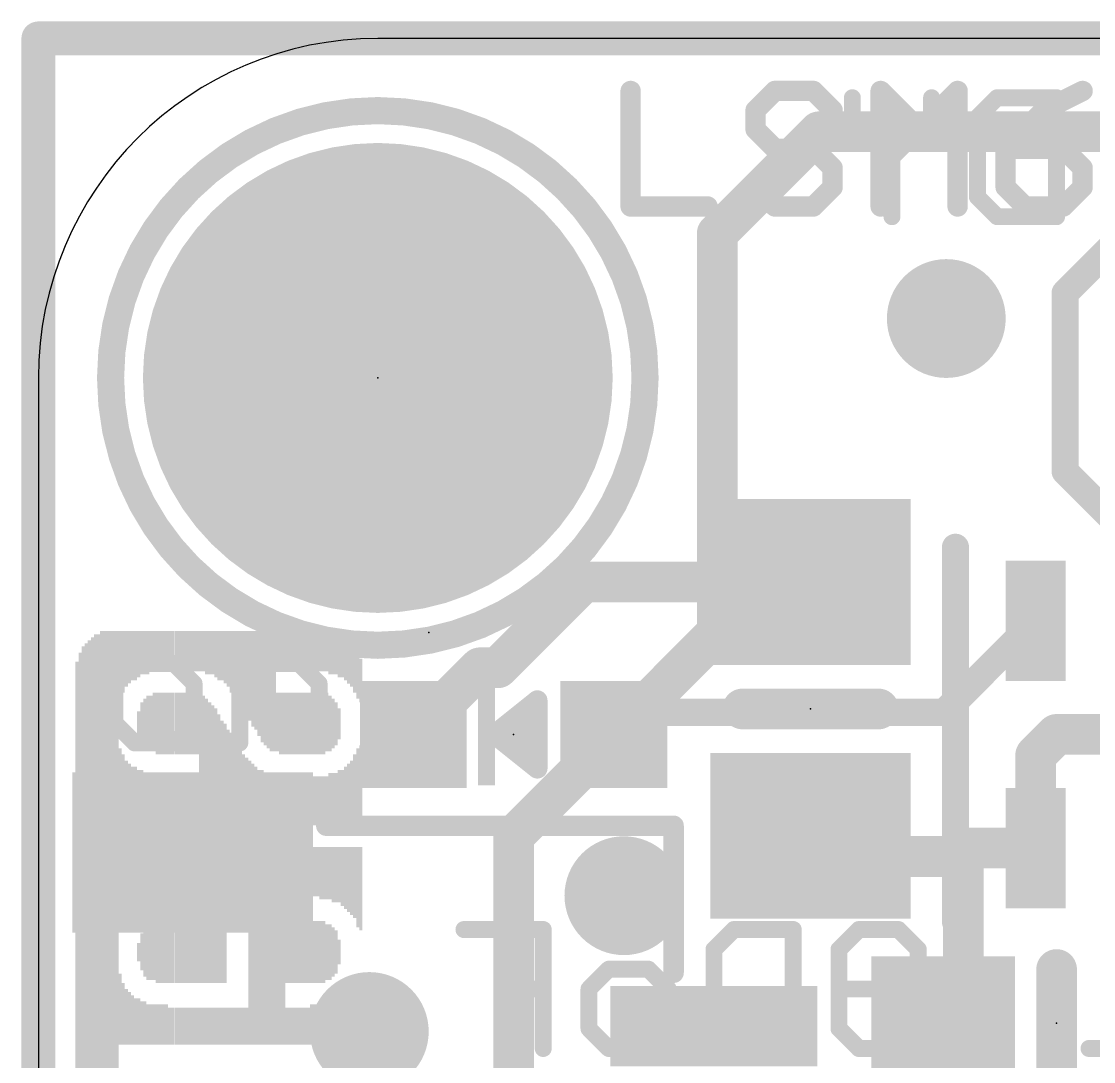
# Model space of a CAD drawing. Extents: x -0.1 to 25.5, y -0.1 to 17.9.
# Drawn here: x -0.13 to 7.9, y 10.13 to 17.91 of the extents above; entities that cross this region are included whole.
import ezdxf

# ---------------------------------------------------------------- set-up
doc = ezdxf.new("R2010")
doc.units = 0
for name, color, linetype in [('1', 12, 'CONTINUOUS'), ('16', 5, 'CONTINUOUS'), ('17', 110, 'CONTINUOUS'), ('18', 110, 'CONTINUOUS'), ('20', 53, 'CONTINUOUS'), ('21', 40, 'CONTINUOUS'), ('22', 6, 'CONTINUOUS'), ('23', 40, 'CONTINUOUS'), ('24', 6, 'CONTINUOUS')]:
    doc.layers.add(name, color=color, linetype=linetype)

# ---------------------------------------------------------------- blocks, each defined once
blk = doc.blocks.new('RECT')
blk.add_solid([(-0.5, -0.5), (0.5, -0.5), (-0.5, 0.5), (0.5, 0.5)])
blk = doc.blocks.new('ROUNDP')
at = {"const_width": 0.5}
blk.add_lwpolyline([(0, -0.25, 1), (0, 0.25, 1), (0, -0.25)], format="xyb", dxfattribs=at)
blk = doc.blocks.new('ROUNDV')
at = {"const_width": 0.5}
blk.add_lwpolyline([(0, -0.25, 1), (0, 0.25, 1), (0, -0.25)], format="xyb", dxfattribs=at)

msp = doc.modelspace()

# ---------------------------------------------------------------- linework, layer by layer
at = {"layer": '1'}
for points, const_width in [([(0, 17.78), (25.4, 17.78)], 0.254), ([(0, 0), (0, 17.78)], 0.254), ([(7.6835, 15.875), (8.255, 16.4465)], 0.2032), ([(7.6835, 14.5415), (7.6835, 15.875)], 0.2032), ([(8.363, 13.862), (7.6835, 14.5415)], 0.2032), ([(3.4382, 13.0716), (4.0801, 13.7135)], 0.3048), ([(4.0801, 13.7135), (5.7785, 13.7135)], 0.3048), ([(6.7783, 12.7383), (7.463, 13.423)], 0.2032), ([(2.806, 12.573), (3.3046, 13.0716)], 0.3048), ([(3.3046, 13.0716), (3.4382, 13.0716)], 0.3048), ([(4.306, 12.573), (4.4713, 12.7383)], 0.2032), ([(4.4713, 12.7383), (6.7783, 12.7383)], 0.2032), ([(7.463, 12.416), (7.62, 12.573)], 0.3048), ([(7.62, 12.573), (13.081, 12.573)], 0.3048), ([(7.463, 11.723), (7.463, 12.416)], 0.3048), ([(5.7785, 11.8135), (5.6245, 11.6595)], 0.3048), ([(7.463, 11.723), (6.9215, 11.723)], 0.3048), ([(6.9215, 11.723), (6.9215, 11.6595)], 0.3048), ([(6.9215, 11.6595), (5.6245, 11.6595)], 0.3048), ([(6.9215, 11.6595), (6.9215, 10.5655)], 0.3048), ([(6.9215, 10.5655), (6.77, 10.414)], 0.3048), ([(6.8478, 10.3362), (6.77, 10.414)], 0.3048), ([(6.8478, 8.9836), (6.8478, 10.3362)], 0.3048)]:
    msp.add_lwpolyline(points, dxfattribs=dict(at, const_width=const_width))
for points, const_width in [([(0, 17.8435, 1), (0, 17.7165)], 0.127), ([(0.0635, 17.78, 1), (-0.0635, 17.78)], 0.127), ([(7.7343, 15.875, 1), (7.6327, 15.875)], 0.1016), ([(7.6476, 15.9109, 1), (7.7194, 15.8391)], 0.1016), ([(7.7194, 14.5774, 1), (7.6476, 14.5056)], 0.1016), ([(7.6327, 14.5415, 1), (7.7343, 14.5415)], 0.1016), ([(4.0801, 13.7897, 1), (4.0801, 13.6373)], 0.1524), ([(4.134, 13.6596, 1), (4.0262, 13.7674)], 0.1524), ([(5.7785, 13.6373, 1), (5.7785, 13.7897)], 0.1524), ([(7.4989, 13.3871, 1), (7.4271, 13.4589)], 0.1016), ([(3.3046, 13.1478, 1), (3.3046, 12.9954)], 0.1524), ([(3.3585, 13.0177, 1), (3.2507, 13.1255)], 0.1524), ([(3.3843, 13.1255, 1), (3.4921, 13.0177)], 0.1524), ([(3.4382, 12.9954, 1), (3.4382, 13.1478)], 0.1524), ([(4.4713, 12.7891, 1), (4.4713, 12.6875)], 0.1016), ([(4.5072, 12.7024, 1), (4.4354, 12.7742)], 0.1016), ([(6.7783, 12.6875, 1), (6.7783, 12.7891)], 0.1016), ([(6.7424, 12.7742, 1), (6.8142, 12.7024)], 0.1016), ([(2.7521, 12.6269, 1), (2.8599, 12.5191)], 0.1524), ([(7.62, 12.6492, 1), (7.62, 12.4968)], 0.1524), ([(7.6739, 12.5191, 1), (7.5661, 12.6269)], 0.1524), ([(4.2701, 12.6089, 1), (4.3419, 12.5371)], 0.1016), ([(7.5392, 12.416, 1), (7.3868, 12.416)], 0.1524), ([(7.4091, 12.4699, 1), (7.5169, 12.3621)], 0.1524), ([(5.8324, 11.7596, 1), (5.7246, 11.8674)], 0.1524), ([(6.9215, 11.7992, 1), (6.9215, 11.6468)], 0.1524), ([(6.9977, 11.723, 1), (6.8453, 11.723)], 0.1524), ([(7.463, 11.6468, 1), (7.463, 11.7992)], 0.1524), ([(5.6245, 11.7357, 1), (5.6245, 11.5833)], 0.1524), ([(6.9977, 11.6595, 1), (6.8453, 11.6595)], 0.1524), ([(6.9215, 11.5833, 1), (6.9215, 11.7357)], 0.1524), ([(7.3868, 11.723, 1), (7.5392, 11.723)], 0.1524), ([(5.5706, 11.7134, 1), (5.6784, 11.6056)], 0.1524), ([(6.8453, 11.6595, 1), (6.9977, 11.6595)], 0.1524), ([(6.9754, 10.5116, 1), (6.8676, 10.6194)], 0.1524), ([(6.8453, 10.5655, 1), (6.9977, 10.5655)], 0.1524), ([(6.8239, 10.4679, 1), (6.7161, 10.3601)], 0.1524), ([(6.7161, 10.4679, 1), (6.8239, 10.3601)], 0.1524), ([(6.924, 10.3362, 1), (6.7716, 10.3362)], 0.1524), ([(6.7939, 10.2823, 1), (6.9017, 10.3901)], 0.1524)]:
    msp.add_lwpolyline(points, format="xyb", dxfattribs=dict(at, const_width=const_width))
at = {"layer": '16'}
for points, const_width in [([(0, 17.78), (25.4, 17.78)], 0.254), ([(0, 0), (0, 17.78)], 0.254), ([(5.08, 16.3195), (5.842, 17.0815)], 0.3048), ([(5.842, 17.0815), (18.796, 17.0815)], 0.3048), ([(5.08, 13.335), (5.08, 16.3195)], 0.3048), ([(5.08, 13.335), (3.556, 11.811)], 0.3048), ([(3.556, 9.398), (3.556, 11.811)], 0.3048)]:
    msp.add_lwpolyline(points, dxfattribs=dict(at, const_width=const_width))
for points, const_width in [([(0, 17.8435, 1), (0, 17.7165)], 0.127), ([(0.0635, 17.78, 1), (-0.0635, 17.78)], 0.127), ([(5.842, 17.1577, 1), (5.842, 17.0053)], 0.1524), ([(5.8959, 17.0276, 1), (5.7881, 17.1354)], 0.1524), ([(5.1562, 16.3195, 1), (5.0038, 16.3195)], 0.1524), ([(5.0261, 16.3734, 1), (5.1339, 16.2656)], 0.1524), ([(5.1339, 13.2811, 1), (5.0261, 13.3889)], 0.1524), ([(5.0038, 13.335, 1), (5.1562, 13.335)], 0.1524), ([(3.6322, 11.811, 1), (3.4798, 11.811)], 0.1524), ([(3.5021, 11.8649, 1), (3.6099, 11.7571)], 0.1524)]:
    msp.add_lwpolyline(points, format="xyb", dxfattribs=dict(at, const_width=const_width))
at = {"layer": '20'}
for p, q in [((22.86, 17.78), (2.54, 17.78)), ((0, 15.24), (0, 2.54))]:
    msp.add_line(p, q, dxfattribs=at)
msp.add_arc((2.54, 15.24), 2.54, 90, 180, dxfattribs=at)
at = {"layer": '21'}
for points, const_width in [([(4.432, 17.387), (4.432, 16.5227)], 0.1524), ([(5.5115, 17.387), (5.3675, 17.243)], 0.1524), ([(5.7997, 17.387), (5.5115, 17.387)], 0.1524), ([(5.9437, 17.243), (5.7997, 17.387)], 0.1524), ([(6.303, 16.5227), (6.303, 17.387)], 0.1524), ([(6.303, 17.387), (6.5911, 17.0989)], 0.1524), ([(6.5911, 17.0989), (6.8792, 17.387)], 0.1524), ([(6.8792, 17.387), (6.8792, 16.5227)], 0.1524), ([(7.8147, 17.387), (7.5266, 17.243)], 0.1524), ([(5.3675, 17.243), (5.3675, 17.0989)], 0.1524), ([(7.5266, 17.243), (7.2385, 16.9549)], 0.1524), ([(5.3675, 17.0989), (5.5115, 16.9549)], 0.1524), ([(5.5115, 16.9549), (5.7997, 16.9549)], 0.1524), ([(5.7997, 16.9549), (5.9437, 16.8108)], 0.1524), ([(7.2385, 16.9549), (7.2385, 16.6668)], 0.1524), ([(7.6707, 16.9549), (7.2385, 16.9549)], 0.1524), ([(7.8147, 16.8108), (7.6707, 16.9549)], 0.1524), ([(5.9437, 16.8108), (5.9437, 16.6668)], 0.1524), ([(7.8147, 16.6668), (7.8147, 16.8108)], 0.1524), ([(5.5115, 16.5227), (5.3675, 16.6668)], 0.1524), ([(5.9437, 16.6668), (5.7997, 16.5227)], 0.1524), ([(7.2385, 16.6668), (7.3826, 16.5227)], 0.1524), ([(7.6707, 16.5227), (7.8147, 16.6668)], 0.1524), ([(4.432, 16.5227), (5.0082, 16.5227)], 0.1524), ([(5.7997, 16.5227), (5.5115, 16.5227)], 0.1524), ([(7.3826, 16.5227), (7.6707, 16.5227)], 0.1524), ([(6.863, 11.173), (6.863, 13.973)], 0.2032), ([(0.7198, 13.1027), (0.5715, 12.9544)], 0.127), ([(1.0164, 13.1027), (0.7198, 13.1027)], 0.127), ([(1.1647, 12.9544), (1.0164, 13.1027)], 0.127), ([(1.507, 12.5095), (1.507, 13.1027)], 0.127), ([(1.507, 13.1027), (1.9519, 13.1027)], 0.127), ([(1.9519, 13.1027), (2.1002, 12.9544)], 0.127), ([(0.5715, 12.9544), (0.5715, 12.6578)], 0.127), ([(1.1647, 12.6578), (1.1647, 12.9544)], 0.127), ([(2.1002, 12.9544), (2.1002, 12.5095)], 0.127), ([(3.7338, 12.827), (3.4163, 12.573)], 0.1524), ([(3.7021, 12.8016), (3.7338, 12.8016)], 0.1524), ([(3.7338, 12.319), (3.7338, 12.827)], 0.1524), ([(5.2705, 12.7635), (6.2865, 12.7635)], 0.3048), ([(0.5715, 12.6578), (0.7198, 12.5095)], 0.127), ([(1.0164, 12.5095), (1.1647, 12.6578)], 0.127), ([(3.5116, 12.6492), (3.7338, 12.6492)], 0.1524), ([(3.4163, 12.573), (3.7338, 12.319)], 0.1524), ([(0.7198, 12.5095), (1.0164, 12.5095)], 0.127), ([(3.5116, 12.4968), (3.7338, 12.4968)], 0.1524), ([(3.7021, 12.3444), (3.7338, 12.3444)], 0.1524), ([(2.154, 11.89), (4.754, 11.89)], 0.1524), ([(4.754, 11.89), (4.754, 10.79)], 0.1524), ([(0.454, 10.99), (0.454, 6.79)], 0.1524), ([(7.62, 10.814), (7.62, 10.014)], 0.3048)]:
    msp.add_lwpolyline(points, dxfattribs=dict(at, const_width=const_width))
for points, const_width in [([(4.4701, 17.387, 1), (4.3939, 17.387)], 0.0762), ([(5.5115, 17.4251, 1), (5.5115, 17.3489)], 0.0762), ([(5.5385, 17.3601, 1), (5.4846, 17.414)], 0.0762), ([(5.8266, 17.414, 1), (5.7727, 17.3601)], 0.0762), ([(5.7997, 17.3489, 1), (5.7997, 17.4251)], 0.0762), ([(6.3411, 17.387, 1), (6.2649, 17.387)], 0.0762), ([(6.3299, 17.414, 1), (6.2761, 17.3601)], 0.0762), ([(6.9173, 17.387, 1), (6.8411, 17.387)], 0.0762), ([(6.9062, 17.3601, 1), (6.8523, 17.414)], 0.0762), ([(7.8318, 17.353, 1), (7.7977, 17.4211)], 0.0762), ([(2.54, 13.24, 1), (2.54, 17.24, 1), (2.54, 13.24)], 0.2032), ([(5.3405, 17.2699, 1), (5.3944, 17.216)], 0.0762), ([(5.4056, 17.243, 1), (5.3294, 17.243)], 0.0762), ([(5.9168, 17.216, 1), (5.9707, 17.2699)], 0.0762), ([(7.5096, 17.2771, 1), (7.5437, 17.2089)], 0.0762), ([(7.5536, 17.216, 1), (7.4997, 17.2699)], 0.0762), ([(5.3944, 17.1259, 1), (5.3405, 17.072)], 0.0762), ([(5.3294, 17.0989, 1), (5.4056, 17.0989)], 0.0762), ([(6.5642, 17.1259, 1), (6.6181, 17.072)], 0.0762), ([(6.5642, 17.072, 1), (6.6181, 17.1259)], 0.0762), ([(5.5115, 16.993, 1), (5.5115, 16.9168)], 0.0762), ([(5.4846, 16.9279, 1), (5.5385, 16.9818)], 0.0762), ([(5.8266, 16.9818, 1), (5.7727, 16.9279)], 0.0762), ([(5.7997, 16.9168, 1), (5.7997, 16.993)], 0.0762), ([(7.2766, 16.9549, 1), (7.2004, 16.9549)], 0.0762), ([(7.2385, 16.993, 1), (7.2385, 16.9168)], 0.0762), ([(7.2116, 16.9818, 1), (7.2655, 16.9279)], 0.0762), ([(7.6976, 16.9818, 1), (7.6437, 16.9279)], 0.0762), ([(7.6707, 16.9168, 1), (7.6707, 16.993)], 0.0762), ([(5.9818, 16.8108, 1), (5.9056, 16.8108)], 0.0762), ([(5.9168, 16.7839, 1), (5.9707, 16.8378)], 0.0762), ([(7.8528, 16.8108, 1), (7.7766, 16.8108)], 0.0762), ([(7.7878, 16.7839, 1), (7.8417, 16.8378)], 0.0762), ([(5.3944, 16.6937, 1), (5.3405, 16.6398)], 0.0762), ([(5.9056, 16.6668, 1), (5.9818, 16.6668)], 0.0762), ([(5.9707, 16.6398, 1), (5.9168, 16.6937)], 0.0762), ([(7.2655, 16.6937, 1), (7.2116, 16.6398)], 0.0762), ([(7.2004, 16.6668, 1), (7.2766, 16.6668)], 0.0762), ([(7.7766, 16.6668, 1), (7.8528, 16.6668)], 0.0762), ([(7.8417, 16.6398, 1), (7.7878, 16.6937)], 0.0762), ([(4.432, 16.5608, 1), (4.432, 16.4846)], 0.0762), ([(4.3939, 16.5227, 1), (4.4701, 16.5227)], 0.0762), ([(5.0082, 16.4846, 1), (5.0082, 16.5608)], 0.0762), ([(5.5115, 16.5608, 1), (5.5115, 16.4846)], 0.0762), ([(5.4846, 16.4958, 1), (5.5385, 16.5496)], 0.0762), ([(5.7727, 16.5496, 1), (5.8266, 16.4958)], 0.0762), ([(5.7997, 16.4846, 1), (5.7997, 16.5608)], 0.0762), ([(6.2649, 16.5227, 1), (6.3411, 16.5227)], 0.0762), ([(6.8411, 16.5227, 1), (6.9173, 16.5227)], 0.0762), ([(7.3826, 16.5608, 1), (7.3826, 16.4846)], 0.0762), ([(7.3556, 16.4958, 1), (7.4095, 16.5496)], 0.0762), ([(7.6437, 16.5496, 1), (7.6976, 16.4958)], 0.0762), ([(7.6707, 16.4846, 1), (7.6707, 16.5608)], 0.0762), ([(6.9138, 13.973, 1), (6.8122, 13.973)], 0.1016), ([(0.7198, 13.1344, 1), (0.7198, 13.0709)], 0.0635), ([(0.7422, 13.0802, 1), (0.6973, 13.1251)], 0.0635), ([(1.0388, 13.1251, 1), (0.9939, 13.0802)], 0.0635), ([(1.0164, 13.0709, 1), (1.0164, 13.1344)], 0.0635), ([(1.507, 13.1344, 1), (1.507, 13.0709)], 0.0635), ([(1.5388, 13.1027, 1), (1.4753, 13.1027)], 0.0635), ([(1.9743, 13.1251, 1), (1.9294, 13.0802)], 0.0635), ([(1.9519, 13.0709, 1), (1.9519, 13.1344)], 0.0635), ([(0.6033, 12.9544, 1), (0.5397, 12.9544)], 0.0635), ([(0.549, 12.9768, 1), (0.594, 12.9319)], 0.0635), ([(1.1964, 12.9544, 1), (1.1329, 12.9544)], 0.0635), ([(1.1422, 12.9319, 1), (1.1871, 12.9768)], 0.0635), ([(2.1319, 12.9544, 1), (2.0684, 12.9544)], 0.0635), ([(2.0777, 12.9319, 1), (2.1226, 12.9768)], 0.0635), ([(3.7021, 12.8397, 1), (3.7021, 12.7635)], 0.0762), ([(3.7719, 12.827, 1), (3.6957, 12.827)], 0.0762), ([(3.7576, 12.7972, 1), (3.71, 12.8568)], 0.0762), ([(3.7338, 12.7635, 1), (3.7338, 12.8397)], 0.0762), ([(5.2705, 12.8397, 1), (5.2705, 12.6873)], 0.1524), ([(6.2865, 12.6873, 1), (6.2865, 12.8397)], 0.1524), ([(0.5397, 12.6578, 1), (0.6033, 12.6578)], 0.0635), ([(0.594, 12.6802, 1), (0.549, 12.6353)], 0.0635), ([(1.1329, 12.6578, 1), (1.1964, 12.6578)], 0.0635), ([(1.1871, 12.6353, 1), (1.1422, 12.6802)], 0.0635), ([(3.5116, 12.6873, 1), (3.5116, 12.6111)], 0.0762), ([(3.7338, 12.6111, 1), (3.7338, 12.6873)], 0.0762), ([(3.4401, 12.6028, 1), (3.3925, 12.5432)], 0.0762), ([(3.3925, 12.6028, 1), (3.4401, 12.5432)], 0.0762), ([(0.7198, 12.5413, 1), (0.7198, 12.4778)], 0.0635), ([(0.6973, 12.487, 1), (0.7422, 12.532)], 0.0635), ([(0.9939, 12.532, 1), (1.0388, 12.487)], 0.0635), ([(1.0164, 12.4778, 1), (1.0164, 12.5413)], 0.0635), ([(1.4753, 12.5095, 1), (1.5388, 12.5095)], 0.0635), ([(2.0684, 12.5095, 1), (2.1319, 12.5095)], 0.0635), ([(3.5116, 12.5349, 1), (3.5116, 12.4587)], 0.0762), ([(3.7338, 12.4587, 1), (3.7338, 12.5349)], 0.0762), ([(3.7021, 12.3825, 1), (3.7021, 12.3063)], 0.0762), ([(3.6957, 12.319, 1), (3.7719, 12.319)], 0.0762), ([(3.71, 12.2892, 1), (3.7576, 12.3488)], 0.0762), ([(3.7338, 12.3063, 1), (3.7338, 12.3825)], 0.0762), ([(2.154, 11.9281, 1), (2.154, 11.8519)], 0.0762), ([(4.7921, 11.89, 1), (4.7159, 11.89)], 0.0762), ([(4.754, 11.8519, 1), (4.754, 11.9281)], 0.0762), ([(6.8122, 11.173, 1), (6.9138, 11.173)], 0.1016), ([(0.4921, 10.99, 1), (0.4159, 10.99)], 0.0762), ([(7.6962, 10.814, 1), (7.5438, 10.814)], 0.1524), ([(4.7159, 10.79, 1), (4.7921, 10.79)], 0.0762)]:
    msp.add_lwpolyline(points, format="xyb", dxfattribs=dict(at, const_width=const_width))
at = {"layer": '22', "const_width": 0.127}
for points in [[(6.0913, 17.188), (6.0913, 17.3363)], [(6.6845, 17.3363), (6.6845, 17.188)], [(7.0268, 17.188), (7.1751, 17.3363)], [(7.1751, 17.3363), (7.62, 17.3363)], [(7.62, 17.3363), (7.62, 16.4465)], [(6.3879, 16.8914), (6.0913, 17.188)], [(6.6845, 17.188), (6.3879, 16.8914)], [(7.0268, 16.5948), (7.0268, 17.188)], [(6.3879, 16.8914), (6.3879, 16.4465)], [(7.1751, 16.4465), (7.0268, 16.5948)], [(7.62, 16.4465), (7.1751, 16.4465)], [(3.778, 11.1133), (3.1848, 11.1133)], [(3.778, 10.2235), (3.778, 11.1133)], [(5.0559, 10.965), (5.2042, 11.1133)], [(5.2042, 11.1133), (5.649, 11.1133)], [(5.649, 11.1133), (5.649, 10.2235)], [(5.9914, 10.965), (6.1397, 11.1133)], [(6.1397, 11.1133), (6.4363, 11.1133)], [(6.4363, 11.1133), (6.5846, 10.965)], [(5.0559, 10.3718), (5.0559, 10.965)], [(5.9914, 10.3718), (5.9914, 10.965)], [(6.5846, 10.965), (6.5846, 10.8167)], [(4.1203, 10.6684), (4.2686, 10.8167)], [(4.2686, 10.8167), (4.5652, 10.8167)], [(4.5652, 10.8167), (4.7135, 10.6684)], [(6.5846, 10.8167), (6.4363, 10.6684)], [(3.778, 10.6684), (3.4814, 10.6684)], [(4.1203, 10.3718), (4.1203, 10.6684)], [(4.7135, 10.6684), (4.7135, 10.3718)], [(6.4363, 10.6684), (5.9914, 10.6684)], [(4.2686, 10.2235), (4.1203, 10.3718)], [(4.7135, 10.3718), (4.5652, 10.2235)], [(5.2042, 10.2235), (5.0559, 10.3718)], [(6.1397, 10.2235), (5.9914, 10.3718)], [(6.5846, 10.3718), (6.4363, 10.2235)], [(4.5652, 10.2235), (4.2686, 10.2235)], [(5.649, 10.2235), (5.2042, 10.2235)], [(6.4363, 10.2235), (6.1397, 10.2235)], [(8.4556, 10.2235), (7.8624, 10.2235)]]:
    msp.add_lwpolyline(points, dxfattribs=at)
at = {"layer": '22', "const_width": 0.0635}
for points in [[(6.1231, 17.3363, 1), (6.0596, 17.3363)], [(6.7162, 17.3363, 1), (6.6527, 17.3363)], [(7.1751, 17.368, 1), (7.1751, 17.3045)], [(7.1976, 17.3138, 1), (7.1527, 17.3587)], [(7.6517, 17.3363, 1), (7.5883, 17.3363)], [(7.62, 17.3045, 1), (7.62, 17.368)], [(6.1138, 17.2104, 1), (6.0689, 17.1655)], [(6.7069, 17.1655, 1), (6.662, 17.2104)], [(7.0586, 17.188, 1), (6.9951, 17.188)], [(6.0596, 17.188, 1), (6.1231, 17.188)], [(6.6527, 17.188, 1), (6.7162, 17.188)], [(7.0044, 17.2104, 1), (7.0493, 17.1655)], [(6.4196, 16.8914, 1), (6.3561, 16.8914)], [(6.3654, 16.9138, 1), (6.4103, 16.8689)], [(6.3654, 16.8689, 1), (6.4103, 16.9138)], [(6.9951, 16.5948, 1), (7.0586, 16.5948)], [(7.0493, 16.6172, 1), (7.0044, 16.5723)], [(6.3561, 16.4465, 1), (6.4196, 16.4465)], [(7.1751, 16.4782, 1), (7.1751, 16.4148)], [(7.1527, 16.424, 1), (7.1976, 16.469)], [(7.5883, 16.4465, 1), (7.6517, 16.4465)], [(7.62, 16.4148, 1), (7.62, 16.4782)], [(3.1848, 11.145, 1), (3.1848, 11.0815)], [(3.8098, 11.1133, 1), (3.7462, 11.1133)], [(3.778, 11.0815, 1), (3.778, 11.145)], [(5.2042, 11.145, 1), (5.2042, 11.0815)], [(5.2266, 11.0908, 1), (5.1817, 11.1357)], [(5.6808, 11.1133, 1), (5.6173, 11.1133)], [(5.649, 11.0815, 1), (5.649, 11.145)], [(6.1397, 11.145, 1), (6.1397, 11.0815)], [(6.1621, 11.0908, 1), (6.1172, 11.1357)], [(6.4587, 11.1357, 1), (6.4138, 11.0908)], [(6.4363, 11.0815, 1), (6.4363, 11.145)], [(5.0876, 10.965, 1), (5.0241, 10.965)], [(5.0334, 10.9874, 1), (5.0783, 10.9425)], [(6.0231, 10.965, 1), (5.9596, 10.965)], [(5.9689, 10.9874, 1), (6.0138, 10.9425)], [(6.6163, 10.965, 1), (6.5528, 10.965)], [(6.5621, 10.9425, 1), (6.607, 10.9874)], [(4.2686, 10.8484, 1), (4.2686, 10.7849)], [(4.2911, 10.7942, 1), (4.2462, 10.8391)], [(4.5877, 10.8391, 1), (4.5428, 10.7942)], [(4.5652, 10.7849, 1), (4.5652, 10.8484)], [(6.5528, 10.8167, 1), (6.6163, 10.8167)], [(6.607, 10.7942, 1), (6.5621, 10.8391)], [(3.4814, 10.7001, 1), (3.4814, 10.6366)], [(3.778, 10.6366, 1), (3.778, 10.7001)], [(4.1521, 10.6684, 1), (4.0886, 10.6684)], [(4.0979, 10.6908, 1), (4.1428, 10.6459)], [(4.7453, 10.6684, 1), (4.6818, 10.6684)], [(4.6911, 10.6459, 1), (4.736, 10.6908)], [(5.9914, 10.7001, 1), (5.9914, 10.6366)], [(6.4138, 10.6908, 1), (6.4587, 10.6459)], [(6.4363, 10.6366, 1), (6.4363, 10.7001)], [(4.1428, 10.3942, 1), (4.0979, 10.3493)], [(4.736, 10.3493, 1), (4.6911, 10.3942)], [(5.0783, 10.3942, 1), (5.0334, 10.3493)], [(6.0138, 10.3942, 1), (5.9689, 10.3493)], [(6.607, 10.3493, 1), (6.5621, 10.3942)], [(4.0886, 10.3718, 1), (4.1521, 10.3718)], [(4.6818, 10.3718, 1), (4.7453, 10.3718)], [(5.0241, 10.3718, 1), (5.0876, 10.3718)], [(5.9596, 10.3718, 1), (6.0231, 10.3718)], [(4.2686, 10.2553, 1), (4.2686, 10.1918)], [(4.2462, 10.201, 1), (4.2911, 10.246)], [(4.5428, 10.246, 1), (4.5877, 10.201)], [(4.5652, 10.1918, 1), (4.5652, 10.2553)], [(5.2042, 10.2553, 1), (5.2042, 10.1918)], [(5.1817, 10.201, 1), (5.2266, 10.246)], [(5.649, 10.1918, 1), (5.649, 10.2553)], [(6.1397, 10.2553, 1), (6.1397, 10.1918)], [(6.1172, 10.201, 1), (6.1621, 10.246)], [(6.4138, 10.246, 1), (6.4587, 10.201)], [(6.4363, 10.1918, 1), (6.4363, 10.2553)], [(7.8624, 10.2553, 1), (7.8624, 10.1918)], [(3.7462, 10.2235, 1), (3.8098, 10.2235)], [(5.6173, 10.2235, 1), (5.6808, 10.2235)]]:
    msp.add_lwpolyline(points, format="xyb", dxfattribs=at)
at = {"layer": '23'}
for p in [(2.54, 15.24), (5.7785, 12.7635), (3.556, 12.573), (7.62, 10.414)]:
    msp.add_point(p, dxfattribs=at)
at = {"layer": '24'}
msp.add_point((2.921, 13.335), dxfattribs=at)

# ---------------------------------------------------------------- block references
at = {"layer": '1', "rotation": 90}
for p, xscale, yscale in [((5.7785, 13.7135), 1.24, 1.5), ((2.806, 12.573), 0.8, 0.8), ((4.306, 12.573), 0.8, 0.8), ((5.7785, 11.8135), 1.24, 1.5)]:
    msp.add_blockref('RECT', p, dxfattribs=dict(at, xscale=xscale, yscale=yscale))
at = {"layer": '1'}
for p, xscale, yscale in [((7.463, 13.423), 0.45, 0.9), ((1.154, 11.69), 1.8, 1.2), ((7.463, 11.723), 0.45, 0.9), ((5.054, 10.39), 1.55, 0.6)]:
    msp.add_blockref('RECT', p, dxfattribs=dict(at, xscale=xscale, yscale=yscale))
at = {"layer": '1', "xscale": 1.075}
msp.add_blockref('RECT', (6.77, 10.414), dxfattribs=at)
at = {"layer": '17', "xscale": 3.516, "yscale": 3.516}
msp.add_blockref('ROUNDP', (2.54, 15.24), dxfattribs=at)
msp.add_blockref('ROUNDP', (2.54, 15.24), dxfattribs=at)
at = {"layer": '18', "xscale": 0.889, "yscale": 0.889}
for p in [(6.7945, 15.6845), (6.7945, 15.6845), (4.3815, 11.3665), (4.3815, 11.3665), (2.4765, 10.3505), (2.4765, 10.3505)]:
    msp.add_blockref('ROUNDV', p, dxfattribs=at)
at = {"layer": '21', "xscale": 0.762, "yscale": 0.127, "rotation": 90}
msp.add_blockref('RECT', (3.3528, 12.573), dxfattribs=at)
at = {"layer": '22', "rotation": 270}
for p, xscale, yscale in [((0.4271, 12.6073), 1.43, 0.0231), ((0.4502, 12.6073), 1.43, 0.0231), ((0.4733, 12.62), 1.4554, 0.0231), ((0.4964, 12.62), 1.4554, 0.0231), ((0.5196, 12.62), 1.4554, 0.0231), ((0.5427, 12.62), 1.4554, 0.0231), ((0.5658, 12.62), 1.4554, 0.0231), ((0.5889, 12.62), 1.4554, 0.0231), ((0.612, 13.0937), 0.508, 0.0231), ((0.635, 13.1166), 0.4623, 0.0229), ((0.658, 13.1394), 0.4166, 0.0231), ((0.6811, 13.1509), 0.3937, 0.0231), ((0.7042, 13.1623), 0.3708, 0.0231), ((0.7273, 13.1623), 0.3708, 0.0231), ((0.7504, 13.1737), 0.348, 0.0231), ((0.7736, 13.1851), 0.3251, 0.0231), ((0.7967, 13.1851), 0.3251, 0.0231), ((0.8198, 13.1851), 0.3251, 0.0231), ((0.8429, 13.1966), 0.3023, 0.0231), ((0.866, 13.1966), 0.3023, 0.0231), ((0.889, 13.1966), 0.3023, 0.0229), ((0.912, 13.1966), 0.3023, 0.0231), ((0.9351, 13.1966), 0.3023, 0.0231), ((0.9582, 13.1966), 0.3023, 0.0231), ((0.9813, 13.1966), 0.3023, 0.0231), ((1.0044, 13.1966), 0.3023, 0.0231), ((1.0276, 13.1966), 0.3023, 0.0231), ((1.0507, 13.1966), 0.3023, 0.0231), ((1.0738, 13.1966), 0.3023, 0.0231), ((1.0969, 13.1966), 0.3023, 0.0231), ((1.12, 13.1966), 0.3023, 0.0231), ((1.143, 13.1966), 0.3023, 0.0229), ((1.166, 13.1966), 0.3023, 0.0231), ((1.1891, 13.1966), 0.3023, 0.0231), ((1.2122, 13.1966), 0.3023, 0.0231), ((1.2353, 13.1966), 0.3023, 0.0231), ((1.2584, 13.1851), 0.3251, 0.0231), ((1.2816, 13.1851), 0.3251, 0.0231), ((1.3047, 13.1851), 0.3251, 0.0231), ((1.3278, 13.1737), 0.348, 0.0231), ((1.3509, 13.1623), 0.3708, 0.0231), ((1.374, 13.1623), 0.3708, 0.0231), ((1.397, 13.1509), 0.3937, 0.0229), ((1.42, 13.1394), 0.4166, 0.0231), ((1.4431, 13.1166), 0.4623, 0.0231), ((1.4662, 13.1051), 0.4851, 0.0231), ((1.4893, 13.081), 0.5334, 0.0231), ((1.5124, 13.0696), 0.5563, 0.0231), ((1.5356, 13.0467), 0.602, 0.0231), ((1.5587, 13.0239), 0.6477, 0.0231), ((1.5818, 13.0124), 0.6706, 0.0231), ((1.6049, 12.9896), 0.7163, 0.0231), ((1.628, 12.9781), 0.7391, 0.0231), ((1.651, 12.954), 0.7874, 0.0229), ((1.674, 12.9311), 0.8331, 0.0231), ((1.6971, 12.9197), 0.856, 0.0231), ((1.7202, 12.9083), 0.8788, 0.0231), ((1.7433, 12.8969), 0.9017, 0.0231), ((1.7664, 12.8969), 0.9017, 0.0231), ((1.7896, 13.1966), 0.3023, 0.0231), ((1.8127, 13.1966), 0.3023, 0.0231), ((1.8358, 13.1966), 0.3023, 0.0231), ((1.8589, 13.1966), 0.3023, 0.0231), ((1.882, 13.1966), 0.3023, 0.0231), ((1.905, 13.1966), 0.3023, 0.0229), ((1.928, 13.1966), 0.3023, 0.0231), ((1.9511, 13.1966), 0.3023, 0.0231), ((1.9742, 13.1966), 0.3023, 0.0231), ((1.9973, 13.1966), 0.3023, 0.0231), ((2.0204, 13.1966), 0.3023, 0.0231), ((2.0436, 13.1966), 0.3023, 0.0231), ((2.0667, 13.1966), 0.3023, 0.0231), ((2.0898, 13.1966), 0.3023, 0.0231), ((2.1129, 13.1966), 0.3023, 0.0231), ((2.136, 13.1966), 0.3023, 0.0231), ((2.159, 13.1966), 0.3023, 0.0229), ((2.182, 13.1851), 0.3251, 0.0231), ((2.2051, 13.1851), 0.3251, 0.0231), ((2.2282, 13.1851), 0.3251, 0.0231), ((2.2513, 13.161), 0.3226, 0.0231), ((2.2744, 13.161), 0.3226, 0.0231), ((0.358, 12.573), 1.3614, 0.0231), ((0.381, 12.5844), 1.3843, 0.0229), ((0.404, 12.5959), 1.4072, 0.0231), ((2.2976, 13.1382), 0.3226, 0.0231), ((2.3207, 13.1153), 0.3226, 0.0231), ((2.3438, 13.0924), 0.3226, 0.0231), ((0.3118, 12.5387), 1.2929, 0.0231), ((0.3349, 12.5616), 1.3386, 0.0231), ((2.3669, 13.0581), 0.3454, 0.0231), ((2.39, 13.0124), 0.3454, 0.0231), ((0.2887, 12.5044), 1.2243, 0.0231), ((2.413, 12.9769), 0.3251, 0.0229), ((0.7967, 12.6543), 0.3708, 0.0231), ((0.8198, 12.6543), 0.4166, 0.0231), ((0.8429, 12.6543), 0.4166, 0.0231), ((0.866, 12.6657), 0.4394, 0.0231), ((0.889, 12.6543), 0.4623, 0.0229), ((0.912, 12.6543), 0.4623, 0.0231), ((0.9351, 12.6543), 0.4623, 0.0231), ((0.9582, 12.6543), 0.4623, 0.0231), ((0.9813, 12.6543), 0.4623, 0.0231), ((1.0044, 12.6543), 0.4623, 0.0231), ((1.0276, 12.6543), 0.4623, 0.0231), ((1.0507, 12.6543), 0.4623, 0.0231), ((1.0738, 12.6543), 0.4623, 0.0231), ((1.0969, 12.6543), 0.4623, 0.0231), ((1.12, 12.6543), 0.4623, 0.0231), ((1.143, 12.6543), 0.4623, 0.0229), ((1.166, 12.6543), 0.4623, 0.0231), ((1.1891, 12.6543), 0.4623, 0.0231), ((1.2122, 12.3774), 0.9703, 0.0231), ((1.2353, 12.3774), 0.9703, 0.0231), ((1.2584, 12.366), 0.9474, 0.0231), ((1.7896, 12.6657), 0.4394, 0.0231), ((1.8127, 12.6543), 0.4623, 0.0231), ((1.8358, 12.6543), 0.4623, 0.0231), ((1.8589, 12.6543), 0.4623, 0.0231), ((1.882, 12.6543), 0.4623, 0.0231), ((1.905, 12.6543), 0.4623, 0.0229), ((1.928, 12.6543), 0.4623, 0.0231), ((1.9511, 12.6543), 0.4623, 0.0231), ((1.9742, 12.6543), 0.4623, 0.0231), ((1.9973, 12.6543), 0.4623, 0.0231), ((2.0204, 12.6543), 0.4623, 0.0231), ((2.0436, 12.6543), 0.4623, 0.0231), ((2.0667, 12.6543), 0.4623, 0.0231), ((2.0898, 12.6543), 0.4623, 0.0231), ((2.1129, 12.6543), 0.4623, 0.0231), ((2.136, 12.6543), 0.4623, 0.0231), ((2.159, 12.6657), 0.4394, 0.0229), ((2.182, 12.6543), 0.4166, 0.0231), ((2.2051, 12.6543), 0.3708, 0.0231), ((0.7736, 12.653), 0.3226, 0.0231), ((1.2816, 12.3533), 0.922, 0.0231), ((1.3047, 12.3419), 0.8992, 0.0231), ((1.3278, 12.3304), 0.8763, 0.0231), ((2.2282, 12.653), 0.3226, 0.0231), ((2.2513, 12.653), 0.2311, 0.0231), ((0.7504, 12.653), 0.1854, 0.0231), ((1.3509, 12.3076), 0.8306, 0.0231), ((1.374, 12.2847), 0.7849, 0.0231), ((1.397, 12.2733), 0.762, 0.0229), ((1.42, 12.2504), 0.7163, 0.0231), ((1.4431, 12.239), 0.6934, 0.0231), ((1.4662, 12.2149), 0.6452, 0.0231), ((0.612, 12.2847), 0.3683, 0.0231), ((1.4893, 12.192), 0.5994, 0.0231), ((1.5124, 12.1806), 0.5766, 0.0231), ((2.39, 12.1806), 0.5766, 0.0231), ((2.413, 12.192), 0.5994, 0.0229), ((0.635, 12.2619), 0.3226, 0.0229), ((0.658, 12.239), 0.2769, 0.0231), ((1.5356, 12.1577), 0.5309, 0.0231), ((1.5587, 12.1463), 0.508, 0.0231), ((1.5818, 12.1349), 0.4851, 0.0231), ((2.3438, 12.1349), 0.4851, 0.0231), ((2.3669, 12.1577), 0.5309, 0.0231), ((0.6811, 12.2276), 0.254, 0.0231), ((0.7042, 12.2161), 0.2311, 0.0231), ((0.7273, 12.2161), 0.2311, 0.0231), ((0.7504, 12.2034), 0.2057, 0.0231), ((0.7736, 12.0993), 0.414, 0.0231), ((0.7967, 12.0879), 0.3912, 0.0231), ((0.8198, 12.0879), 0.3912, 0.0231), ((0.8429, 12.0879), 0.3912, 0.0231), ((1.6049, 12.1234), 0.4623, 0.0231), ((1.628, 12.112), 0.4394, 0.0231), ((1.651, 12.0993), 0.414, 0.0229), ((1.674, 12.0993), 0.414, 0.0231), ((1.6971, 12.0879), 0.3912, 0.0231), ((1.7202, 12.0879), 0.3912, 0.0231), ((2.182, 12.0879), 0.3912, 0.0231), ((2.2051, 12.0879), 0.3912, 0.0231), ((2.2282, 12.0879), 0.3912, 0.0231), ((2.2513, 12.0993), 0.414, 0.0231), ((2.2744, 12.0993), 0.414, 0.0231), ((2.2976, 12.112), 0.4394, 0.0231), ((2.3207, 12.1234), 0.4623, 0.0231), ((0.866, 12.0764), 0.3683, 0.0231), ((0.889, 12.0764), 0.3683, 0.0229), ((0.912, 12.0764), 0.3683, 0.0231), ((0.9351, 12.0764), 0.3683, 0.0231), ((0.9582, 12.0764), 0.3683, 0.0231), ((0.9813, 12.0764), 0.3683, 0.0231), ((1.0044, 12.0764), 0.3683, 0.0231), ((1.0276, 12.0764), 0.3683, 0.0231), ((1.0507, 12.0764), 0.3683, 0.0231), ((1.0738, 12.0764), 0.3683, 0.0231), ((1.0969, 12.0764), 0.3683, 0.0231), ((1.12, 12.0764), 0.3683, 0.0231), ((1.143, 12.0764), 0.3683, 0.0229), ((1.166, 12.0764), 0.3683, 0.0231), ((1.1891, 12.0764), 0.3683, 0.0231), ((1.7433, 12.0764), 0.3683, 0.0231), ((1.7664, 12.0764), 0.3683, 0.0231), ((1.7896, 12.0764), 0.3683, 0.0231), ((1.8127, 12.0764), 0.3683, 0.0231), ((1.8358, 12.0764), 0.3683, 0.0231), ((1.8589, 12.0764), 0.3683, 0.0231), ((1.882, 12.0764), 0.3683, 0.0231), ((1.905, 12.0764), 0.3683, 0.0229), ((1.928, 12.0764), 0.3683, 0.0231), ((1.9511, 12.0764), 0.3683, 0.0231), ((1.9742, 12.0764), 0.3683, 0.0231), ((1.9973, 12.0764), 0.3683, 0.0231), ((2.0204, 12.0764), 0.3683, 0.0231), ((2.0436, 12.0764), 0.3683, 0.0231), ((2.0667, 12.0764), 0.3683, 0.0231), ((2.0898, 12.0764), 0.3683, 0.0231), ((2.1129, 12.0764), 0.3683, 0.0231), ((2.136, 12.0764), 0.3683, 0.0231), ((2.159, 12.0764), 0.3683, 0.0229), ((0.2887, 9.0856), 5.2883, 0.0231), ((0.3118, 9.0513), 5.3569, 0.0231), ((0.3349, 9.0284), 5.4026, 0.0231), ((0.358, 9.017), 5.4254, 0.0231), ((0.381, 9.0056), 5.4483, 0.0229), ((0.404, 8.9941), 5.4712, 0.0231), ((0.4271, 8.9941), 5.4712, 0.0231), ((0.4502, 8.9827), 5.494, 0.0231), ((0.4733, 8.9827), 5.494, 0.0231), ((0.4964, 8.97), 5.5194, 0.0231), ((0.5196, 8.97), 5.5194, 0.0231), ((0.5427, 8.97), 5.5194, 0.0231), ((0.5658, 8.97), 5.5194, 0.0231), ((0.5889, 8.97), 5.5194, 0.0231), ((0.7736, 11.5227), 0.414, 0.0231), ((0.7967, 11.5227), 0.414, 0.0231), ((0.8198, 11.5341), 0.3912, 0.0231), ((0.8429, 11.5341), 0.3912, 0.0231), ((0.866, 11.5341), 0.3912, 0.0231), ((0.889, 11.5341), 0.3912, 0.0229), ((0.912, 11.5456), 0.3683, 0.0231), ((0.9351, 11.5456), 0.3683, 0.0231), ((0.9582, 11.5456), 0.3683, 0.0231), ((0.9813, 11.5456), 0.3683, 0.0231), ((1.0044, 11.5456), 0.3683, 0.0231), ((1.0276, 11.5456), 0.3683, 0.0231), ((1.0507, 11.5456), 0.3683, 0.0231), ((1.0738, 11.5456), 0.3683, 0.0231), ((1.0969, 11.5456), 0.3683, 0.0231), ((1.12, 11.5456), 0.3683, 0.0231), ((1.143, 11.5456), 0.3683, 0.0229), ((1.166, 11.5456), 0.3683, 0.0231), ((1.1891, 11.5456), 0.3683, 0.0231), ((1.2122, 11.5456), 0.3683, 0.0231), ((1.2353, 11.5456), 0.3683, 0.0231), ((1.2584, 11.5456), 0.3683, 0.0231), ((1.2816, 11.5456), 0.3683, 0.0231), ((1.3047, 11.5456), 0.3683, 0.0231), ((1.3278, 11.5456), 0.3683, 0.0231), ((1.3509, 11.5456), 0.3683, 0.0231), ((1.374, 11.5456), 0.3683, 0.0231), ((1.397, 11.5456), 0.3683, 0.0229), ((1.42, 11.5456), 0.3683, 0.0231), ((1.4431, 11.5456), 0.3683, 0.0231), ((1.4662, 11.5456), 0.3683, 0.0231), ((1.4893, 11.5456), 0.3683, 0.0231), ((1.5124, 11.5456), 0.3683, 0.0231), ((1.5356, 11.5456), 0.3683, 0.0231), ((1.5587, 11.5456), 0.3683, 0.0231), ((1.5818, 11.5456), 0.3683, 0.0231), ((1.6049, 11.5456), 0.3683, 0.0231), ((1.628, 11.5456), 0.3683, 0.0231), ((1.651, 11.5456), 0.3683, 0.0229), ((1.674, 11.5456), 0.3683, 0.0231), ((1.6971, 11.5456), 0.3683, 0.0231), ((1.7202, 11.5456), 0.3683, 0.0231), ((1.7433, 11.5456), 0.3683, 0.0231), ((1.7664, 11.5456), 0.3683, 0.0231), ((1.7896, 11.5456), 0.3683, 0.0231), ((1.8127, 11.5456), 0.3683, 0.0231), ((1.8358, 11.5456), 0.3683, 0.0231), ((1.8589, 11.5456), 0.3683, 0.0231), ((1.882, 11.5456), 0.3683, 0.0231), ((1.905, 11.5456), 0.3683, 0.0229), ((1.928, 11.5456), 0.3683, 0.0231), ((1.9511, 11.5456), 0.3683, 0.0231), ((1.9742, 11.5456), 0.3683, 0.0231), ((1.9973, 11.5456), 0.3683, 0.0231), ((2.0204, 11.5456), 0.3683, 0.0231), ((2.0436, 11.5456), 0.3683, 0.0231), ((2.0667, 11.5456), 0.3683, 0.0231), ((2.0898, 11.5456), 0.3683, 0.0231), ((2.1129, 11.5341), 0.3912, 0.0231), ((2.136, 11.5341), 0.3912, 0.0231), ((2.159, 11.5341), 0.3912, 0.0229), ((2.182, 11.5341), 0.3912, 0.0231), ((2.2051, 11.5227), 0.414, 0.0231), ((2.2282, 11.5227), 0.414, 0.0231), ((2.2513, 11.5227), 0.414, 0.0231), ((2.2744, 11.51), 0.4394, 0.0231), ((2.2976, 11.4986), 0.4623, 0.0231), ((2.3207, 11.4871), 0.4851, 0.0231), ((2.3438, 11.4757), 0.508, 0.0231), ((2.3669, 11.4643), 0.5309, 0.0231), ((2.39, 11.43), 0.5994, 0.0231), ((2.413, 11.4186), 0.6223, 0.0229), ((0.612, 11.3259), 0.3912, 0.0231), ((0.635, 11.3487), 0.3454, 0.0229), ((0.658, 11.3716), 0.2997, 0.0231), ((0.6811, 11.383), 0.2769, 0.0231), ((0.7042, 11.3944), 0.254, 0.0231), ((0.7273, 11.4059), 0.2311, 0.0231), ((0.7504, 11.4059), 0.2311, 0.0231), ((0.8198, 10.9449), 0.4166, 0.0231), ((0.8429, 10.9449), 0.4166, 0.0231), ((0.866, 10.9563), 0.4394, 0.0231), ((0.889, 10.9449), 0.4623, 0.0229), ((0.912, 10.9449), 0.4623, 0.0231), ((0.9351, 10.9449), 0.4623, 0.0231), ((0.9582, 10.9449), 0.4623, 0.0231), ((0.9813, 10.9449), 0.4623, 0.0231), ((1.0044, 10.9449), 0.4623, 0.0231), ((1.0276, 10.9449), 0.4623, 0.0231), ((1.0507, 10.9449), 0.4623, 0.0231), ((1.0738, 10.9449), 0.4623, 0.0231), ((1.0969, 10.9449), 0.4623, 0.0231), ((1.12, 10.9449), 0.4623, 0.0231), ((1.143, 10.9449), 0.4623, 0.0229), ((1.166, 10.9449), 0.4623, 0.0231), ((1.1891, 10.9449), 0.4623, 0.0231), ((1.2122, 10.9449), 0.4623, 0.0231), ((1.2353, 10.9449), 0.4623, 0.0231), ((1.2584, 10.9449), 0.4623, 0.0231), ((1.2816, 10.9449), 0.4623, 0.0231), ((1.3047, 10.9449), 0.4623, 0.0231), ((1.3278, 10.9449), 0.4623, 0.0231), ((1.3509, 10.9449), 0.4623, 0.0231), ((1.374, 10.9449), 0.4623, 0.0231), ((1.397, 10.9449), 0.4623, 0.0229), ((1.5818, 10.7137), 0.9246, 0.0231), ((1.6049, 10.7137), 0.9246, 0.0231), ((1.628, 10.7137), 0.9246, 0.0231), ((1.651, 10.7137), 0.9246, 0.0229), ((1.674, 10.7137), 0.9246, 0.0231), ((1.6971, 10.7137), 0.9246, 0.0231), ((1.7202, 10.7137), 0.9246, 0.0231), ((1.7433, 10.7137), 0.9246, 0.0231), ((1.7664, 10.7137), 0.9246, 0.0231), ((1.7896, 10.7137), 0.9246, 0.0231), ((1.8127, 10.7137), 0.9246, 0.0231), ((1.8358, 10.7137), 0.9246, 0.0231), ((1.8589, 10.9449), 0.4623, 0.0231), ((1.882, 10.9449), 0.4623, 0.0231), ((1.905, 10.9449), 0.4623, 0.0229), ((1.928, 10.9449), 0.4623, 0.0231), ((1.9511, 10.9449), 0.4623, 0.0231), ((1.9742, 10.9449), 0.4623, 0.0231), ((1.9973, 10.9449), 0.4623, 0.0231), ((2.0204, 10.9449), 0.4623, 0.0231), ((2.0436, 10.9449), 0.4623, 0.0231), ((2.0667, 10.9449), 0.4623, 0.0231), ((2.0898, 10.9449), 0.4623, 0.0231), ((2.1129, 10.9449), 0.4623, 0.0231), ((2.136, 10.9449), 0.4623, 0.0231), ((2.159, 10.9449), 0.4166, 0.0229), ((2.182, 10.9449), 0.4166, 0.0231), ((0.7736, 10.9461), 0.2769, 0.0231), ((0.7967, 10.9449), 0.3708, 0.0231), ((2.2051, 10.9449), 0.3708, 0.0231), ((2.2282, 10.9449), 0.3251, 0.0231), ((0.7504, 10.9449), 0.1372, 0.0231), ((2.2513, 10.9449), 0.1829, 0.0231), ((0.612, 10.5169), 0.5309, 0.0231), ((2.39, 10.5054), 0.508, 0.0231), ((2.413, 10.5169), 0.5309, 0.0229), ((0.635, 10.4826), 0.4623, 0.0229), ((2.3669, 10.4826), 0.4623, 0.0231), ((0.658, 10.4597), 0.4166, 0.0231), ((0.6811, 10.4483), 0.3937, 0.0231), ((0.7042, 10.4369), 0.3708, 0.0231), ((0.7273, 10.4254), 0.348, 0.0231), ((0.7504, 10.4254), 0.348, 0.0231), ((2.2513, 10.4254), 0.348, 0.0231), ((2.2744, 10.4254), 0.348, 0.0231), ((2.2976, 10.4369), 0.3708, 0.0231), ((2.3207, 10.4483), 0.3937, 0.0231), ((2.3438, 10.4597), 0.4166, 0.0231), ((0.7736, 10.414), 0.3251, 0.0231), ((0.7967, 10.414), 0.3251, 0.0231), ((0.8198, 10.4026), 0.3023, 0.0231), ((0.8429, 10.4026), 0.3023, 0.0231), ((0.866, 10.4026), 0.3023, 0.0231), ((0.889, 10.4026), 0.3023, 0.0229), ((0.912, 10.4026), 0.3023, 0.0231), ((0.9351, 10.4026), 0.3023, 0.0231), ((0.9582, 10.4026), 0.3023, 0.0231), ((0.9813, 10.3899), 0.2769, 0.0231), ((1.0044, 10.3899), 0.2769, 0.0231), ((1.0276, 10.3899), 0.2769, 0.0231), ((1.0507, 10.3899), 0.2769, 0.0231), ((1.0738, 10.3899), 0.2769, 0.0231), ((1.0969, 10.3899), 0.2769, 0.0231), ((1.12, 10.3899), 0.2769, 0.0231), ((1.143, 10.3899), 0.2769, 0.0229), ((1.166, 10.3899), 0.2769, 0.0231), ((1.1891, 10.3899), 0.2769, 0.0231), ((1.2122, 10.3899), 0.2769, 0.0231), ((1.2353, 10.3899), 0.2769, 0.0231), ((1.2584, 10.3899), 0.2769, 0.0231), ((1.2816, 10.3899), 0.2769, 0.0231), ((1.3047, 10.3899), 0.2769, 0.0231), ((1.3278, 10.3899), 0.2769, 0.0231), ((1.3509, 10.3899), 0.2769, 0.0231), ((1.374, 10.3899), 0.2769, 0.0231), ((1.397, 10.3899), 0.2769, 0.0229), ((1.42, 10.3899), 0.2769, 0.0231), ((1.4431, 10.3899), 0.2769, 0.0231), ((1.4662, 10.3899), 0.2769, 0.0231), ((1.4893, 10.3899), 0.2769, 0.0231), ((1.5124, 10.3899), 0.2769, 0.0231), ((1.5356, 10.3899), 0.2769, 0.0231), ((1.5587, 10.3899), 0.2769, 0.0231), ((1.8589, 10.3899), 0.2769, 0.0231), ((1.882, 10.3899), 0.2769, 0.0231), ((1.905, 10.3899), 0.2769, 0.0229), ((1.928, 10.3899), 0.2769, 0.0231), ((1.9511, 10.3899), 0.2769, 0.0231), ((1.9742, 10.3899), 0.2769, 0.0231), ((1.9973, 10.3899), 0.2769, 0.0231), ((2.0204, 10.3899), 0.2769, 0.0231), ((2.0436, 10.4026), 0.3023, 0.0231), ((2.0667, 10.4026), 0.3023, 0.0231), ((2.0898, 10.4026), 0.3023, 0.0231), ((2.1129, 10.4026), 0.3023, 0.0231), ((2.136, 10.4026), 0.3023, 0.0231), ((2.159, 10.4026), 0.3023, 0.0229), ((2.182, 10.4026), 0.3023, 0.0231), ((2.2051, 10.414), 0.3251, 0.0231), ((2.2282, 10.414), 0.3251, 0.0231)]:
    msp.add_blockref('RECT', p, dxfattribs=dict(at, xscale=xscale, yscale=yscale))

doc.saveas('drawing.dxf')
